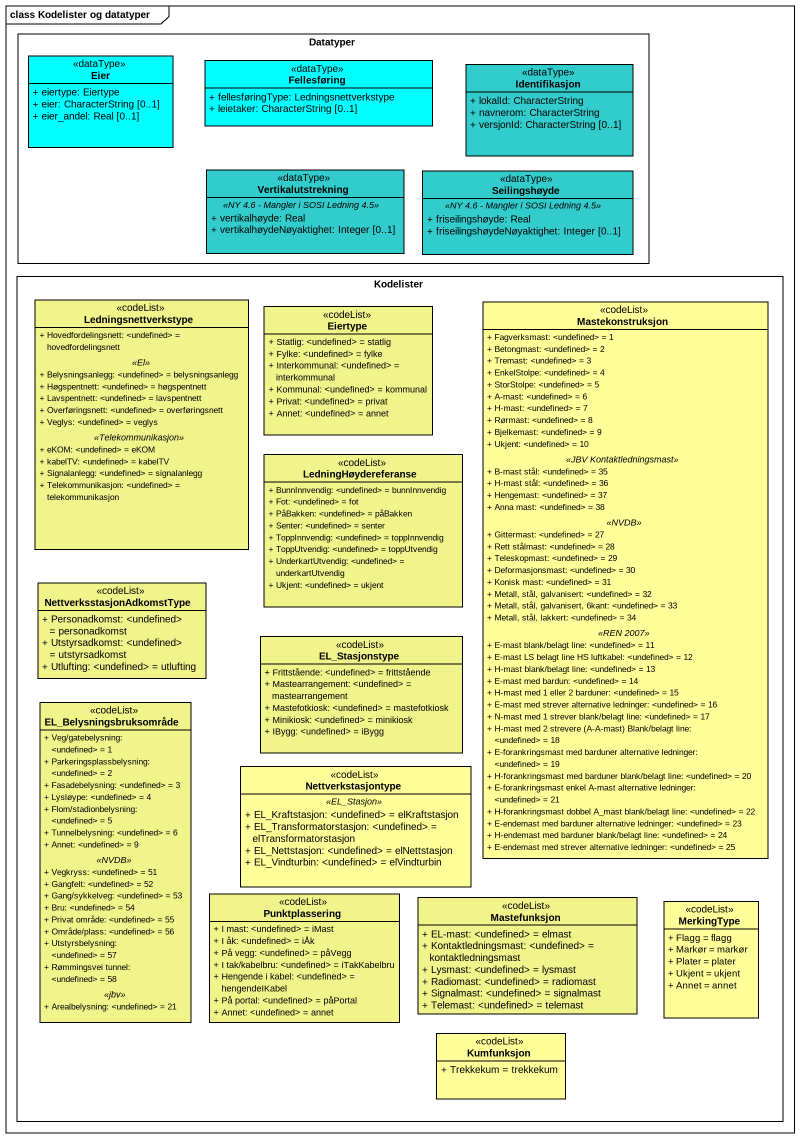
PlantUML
@startuml
mainframe class Kodelister og datatyper
hide circle
hide empty members
skinparam classAttributeIconSize 0
rectangle Datatyper {
  class Eier <<dataType>> #00FFFF {
    + eiertype: Eiertype
    + eier: CharacterString [0..1]
    + eier_andel: Real [0..1]
  }
  class Fellesføring <<dataType>> #00FFFF {
    + fellesføringType: Ledningsnettverkstype
    + leietaker: CharacterString [0..1]
  }
  class Identifikasjon <<dataType>> #33CCCC {
    + lokalId: CharacterString
    + navnerom: CharacterString
    + versjonId: CharacterString [0..1]
  }
  class Vertikalutstrekning <<dataType>> #33CCCC {
    .. <<NY 4.6 - Mangler i SOSI Ledning 4.5>> ..
    + vertikalhøyde: Real
    + vertikalhøydeNøyaktighet: Integer [0..1]
  }
  class Seilingshøyde <<dataType>> #33CCCC {
    .. <<NY 4.6 - Mangler i SOSI Ledning 4.5>> ..
    + friseilingshøyde: Real
    + friseilingshøydeNøyaktighet: Integer [0..1]
  }
}
rectangle Kodelister {
  class Ledningsnettverkstype <<codeList>> #F1F38B {
    + Hovedfordelingsnett: <undefined> = hovedfordelingsnett
    .. <<El>> ..
    + Belysningsanlegg: <undefined> = belysningsanlegg
    + Høgspentnett: <undefined> = høgspentnett
    + Lavspentnett: <undefined> = lavspentnett
    + Overføringsnett: <undefined> = overføringsnett
    + Veglys: <undefined> = veglys
    .. <<Telekommunikasjon>> ..
    + eKOM: <undefined> = eKOM
    + kabelTV: <undefined> = kabelTV
    + Signalanlegg: <undefined> = signalanlegg
    + Telekommunikasjon: <undefined> = telekommunikasjon
  }
  class Eiertype <<codeList>> #F1F38B {
    + Statlig: <undefined> = statlig
    + Fylke: <undefined> = fylke
    + Interkommunal: <undefined> = interkommunal
    + Kommunal: <undefined> = kommunal
    + Privat: <undefined> = privat
    + Annet: <undefined> = annet
  }
  class Mastekonstruksjon <<codeList>> #FFFE99 {
    + Fagverksmast: <undefined> = 1
    + Betongmast: <undefined> = 2
    + Tremast: <undefined> = 3
    + EnkelStolpe: <undefined> = 4
    + StorStolpe: <undefined> = 5
    + A-mast: <undefined> = 6
    + H-mast: <undefined> = 7
    + Rørmast: <undefined> = 8
    + Bjelkemast: <undefined> = 9
    + Ukjent: <undefined> = 10
    .. <<JBV Kontaktledningsmast>> ..
    + B-mast stål: <undefined> = 35
    + H-mast stål: <undefined> = 36
    + Hengemast: <undefined> = 37
    + Anna mast: <undefined> = 38
    .. <<NVDB>> ..
    + Gittermast: <undefined> = 27
    + Rett stålmast: <undefined> = 28
    + Teleskopmast: <undefined> = 29
    + Deformasjonsmast: <undefined> = 30
    + Konisk mast: <undefined> = 31
    + Metall, stål, galvanisert: <undefined> = 32
    + Metall, stål, galvanisert, 6kant: <undefined> = 33
    + Metall, stål, lakkert: <undefined> = 34
    .. <<REN 2007>> ..
    + E-mast blank/belagt line: <undefined> = 11
    + E-mast LS belagt line HS luftkabel: <undefined> = 12
    + H-mast blank/belagt line: <undefined> = 13
    + E-mast med bardun: <undefined> = 14
    + H-mast med 1 eller 2 barduner: <undefined> = 15
    + E-mast med strever alternative ledninger: <undefined> = 16
    + N-mast med 1 strever blank/belagt line: <undefined> = 17
    {field} + H-mast med 2 strevere (A-A-mast) Blank/belagt line: <undefined> = 18
    + E-forankringsmast med barduner alternative ledninger: <undefined> = 19
    + H-forankringsmast med barduner blank/belagt line: <undefined> = 20
    + E-forankringsmast enkel A-mast alternative ledninger: <undefined> = 21
    + H-forankringsmast dobbel A_mast blank/belagt line: <undefined> = 22
    + E-endemast med barduner alternative ledninger: <undefined> = 23
    + H-endemast med barduner blank/belagt line: <undefined> = 24
    + E-endemast med strever alternative ledninger: <undefined> = 25
  }
  class LedningHøydereferanse <<codeList>> #F1F38B {
    + BunnInnvendig: <undefined> = bunnInnvendig
    + Fot: <undefined> = fot
    + PåBakken: <undefined> = påBakken
    + Senter: <undefined> = senter
    + ToppInnvendig: <undefined> = toppInnvendig
    + ToppUtvendig: <undefined> = toppUtvendig
    + UnderkartUtvendig: <undefined> = underkartUtvendig
    + Ukjent: <undefined> = ukjent
  }
  class NettverksstasjonAdkomstType <<codeList>> #F1F38B {
    + Personadkomst: <undefined> = personadkomst
    + Utstyrsadkomst: <undefined> = utstyrsadkomst
    + Utlufting: <undefined> = utlufting
  }
  class EL_Stasjonstype <<codeList>> #F1F38B {
    + Frittstående: <undefined> = frittstående
    + Mastearrangement: <undefined> = mastearrangement
    + Mastefotkiosk: <undefined> = mastefotkiosk
    + Minikiosk: <undefined> = minikiosk
    + IBygg: <undefined> = iBygg
  }
  class EL_Belysningsbruksområde <<codeList>> #F1F38B {
    + Veg/gatebelysning: <undefined> = 1
    + Parkeringsplassbelysning: <undefined> = 2
    + Fasadebelysning: <undefined> = 3
    + Lysløype: <undefined> = 4
    + Flom/stadionbelysning: <undefined> = 5
    + Tunnelbelysning: <undefined> = 6
    + Annet: <undefined> = 9
    .. <<NVDB>> ..
    + Vegkryss: <undefined> = 51
    + Gangfelt: <undefined> = 52
    + Gang/sykkelveg: <undefined> = 53
    + Bru: <undefined> = 54
    + Privat område: <undefined> = 55
    + Område/plass: <undefined> = 56
    + Utstyrsbelysning: <undefined> = 57
    + Rømmingsvei tunnel: <undefined> = 58
    .. <<jbv>> ..
    + Arealbelysning: <undefined> = 21
  }
  class Nettverkstasjontype <<codeList>> #FFFE99 {
    .. <<EL_Stasjon>> ..
    + EL_Kraftstasjon: <undefined> = elKraftstasjon
    + EL_Transformatorstasjon: <undefined> = elTransformatorstasjon
    + EL_Nettstasjon: <undefined> = elNettstasjon
    + EL_Vindturbin: <undefined> = elVindturbin
  }
  class Punktplassering <<codeList>> #F1F38B {
    + I mast: <undefined> = iMast
    + I åk: <undefined> = iÅk
    + På vegg: <undefined> = påVegg
    + I tak/kabelbru: <undefined> = iTakKabelbru
    + Hengende i kabel: <undefined> = hengendeIKabel
    + På portal: <undefined> = påPortal
    + Annet: <undefined> = annet
  }
  class Mastefunksjon <<codeList>> #F1F38B {
    + EL-mast: <undefined> = elmast
    + Kontaktledningsmast: <undefined> = kontaktledningsmast
    + Lysmast: <undefined> = lysmast
    + Radiomast: <undefined> = radiomast
    + Signalmast: <undefined> = signalmast
    + Telemast: <undefined> = telemast
  }
  class MerkingType <<codeList>> #FFFE99 {
    + Flagg = flagg
    + Markør = markør
    + Plater = plater
    + Ukjent = ukjent
    + Annet = annet
  }
  class Kumfunksjon <<codeList>> #FFFE99 {
    + Trekkekum = trekkekum
  }
}
@enduml
